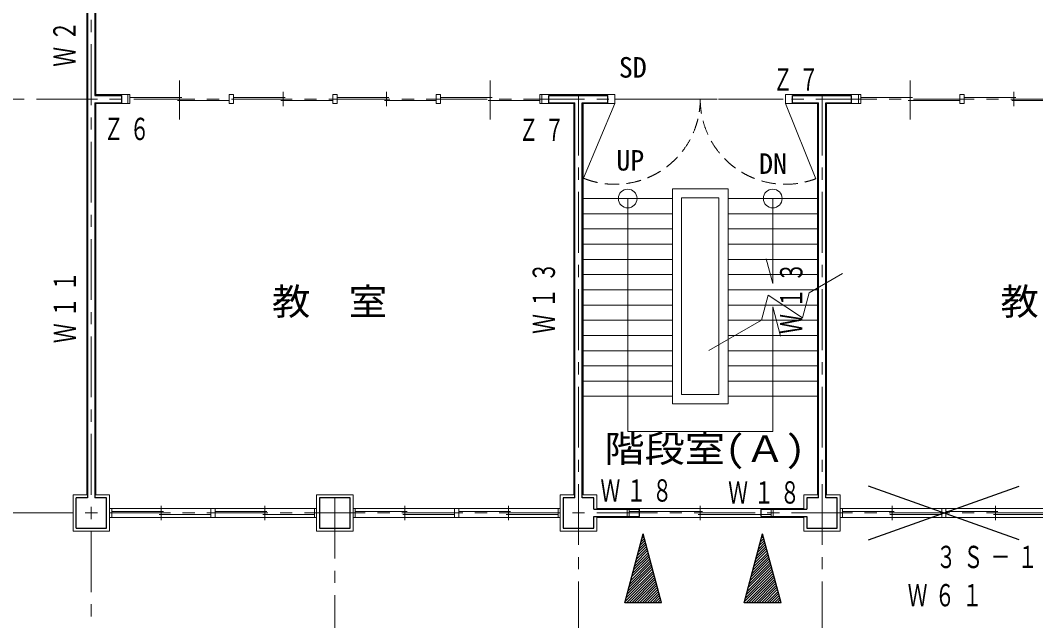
# Model space of a CAD drawing. Units: millimetres at full size, sheet at 1:200; details may follow other scales. Extents: x -55340 to 55340, y -38040 to 38040.
# Drawn here: x -38844 to -22170, y 15008 to 24873 of the extents above; entities that cross this region are included whole.
import ezdxf
from ezdxf.enums import TextEntityAlignment as Align

# ---------------------------------------------------------------- set-up
doc = ezdxf.new("R2010")
doc.units = ezdxf.units.MM
doc.header["$LTSCALE"] = 200
doc.linetypes.add('CHAIN1', pattern=[8, 5, -1, 1, -1])
doc.linetypes.add('DASHED1', pattern=[1.8, 1.2, -0.6])
for name, color, linetype, lineweight in [('0-0_補助線', 4, 'Continuous', 9), ('0-1_通り芯', 3, 'Continuous', 18), ('0-2_躯体', 4, 'Continuous', 9), ('0-5_建具(ｻｯｼ)', 4, 'Continuous', 9), ('0-A_寸法', 6, 'Continuous', 9), ('0-B_文字', 4, 'Continuous', 9), ('2-0_補助線', 2, 'Continuous', 25), ('2-2_躯体', 2, 'Continuous', 25), ('2-8_間仕切2', 2, 'Continuous', 25)]:
    doc.layers.add(name, color=color, linetype=linetype, lineweight=lineweight)
doc.layers.add('2-3_外壁', color=2, linetype='Continuous')
doc.styles.add('ＭＳ ゴシック', font='')
doc.styles.get('ＭＳ ゴシック').set_extended_font_data('MS Gothic')

msp = doc.modelspace()

# ---------------------------------------------------------------- linework, layer by layer
at = {"layer": '0-0_補助線', "color": 3, "lineweight": 18}
for p, q in [((-37753.5, 25478.6), (-37753.5, 17078.6)), ((-36228.5, 23242.7), (-36228.5, 23883.2)), ((-31128.5, 23242.7), (-31128.5, 23883.2)), ((-24228.5, 23242.7), (-24228.5, 23883.2)), ((-34528.5, 23460.7), (-34528.5, 23696.4)), ((-32828.5, 23460.7), (-32828.5, 23696.4)), ((-22528.5, 23460.7), (-22528.5, 23696.4)), ((-37078.5, 23653.6), (-37603.5, 23653.6)), ((-37043.5, 23604.3), (-36193.5, 23604.3)), ((-36263.5, 23552.9), (-35413.5, 23552.9)), ((-35343.5, 23503.6), (-35343.5, 23653.6)), ((-35343.5, 23604.3), (-34493.5, 23604.3)), ((-34563.5, 23552.9), (-33713.5, 23552.9)), ((-33713.5, 23653.6), (-33643.5, 23653.6)), ((-33713.5, 23503.6), (-33713.5, 23653.6)), ((-33643.5, 23604.3), (-32793.5, 23604.3)), ((-32863.5, 23552.9), (-32013.5, 23552.9)), ((-31943.5, 23503.6), (-31943.5, 23653.6)), ((-31943.5, 23604.3), (-31093.5, 23604.3)), ((-31163.5, 23552.9), (-30313.5, 23552.9)), ((-30278.5, 23653.6), (-30278.5, 23503.6)), ((-30278.5, 23653.6), (-29078.5, 23653.6)), ((-29078.5, 23653.6), (-29078.5, 23503.6)), ((-26278.5, 23653.6), (-25078.5, 23653.6)), ((-25078.5, 23653.6), (-25078.5, 23503.6)), ((-25043.5, 23604.3), (-24193.5, 23604.3)), ((-24263.5, 23552.9), (-23413.5, 23552.9)), ((-23343.5, 23503.6), (-23343.5, 23653.6)), ((-23343.5, 23604.3), (-22493.5, 23604.3)), ((-22563.5, 23552.9), (-21713.5, 23552.9)), ((-37043.5, 23503.6), (-37078.5, 23503.6)), ((-35413.5, 23503.6), (-35343.5, 23503.6)), ((-32013.5, 23503.6), (-31943.5, 23503.6)), ((-30313.5, 23503.6), (-30278.5, 23503.6)), ((-30278.5, 23503.6), (-29753.5, 23503.6)), ((-29753.5, 17078.6), (-29753.5, 23503.6)), ((-29603.5, 23503.6), (-29078.5, 23503.6)), ((-29603.5, 17078.6), (-29603.5, 23503.6)), ((-29078.5, 23503.6), (-29595.7, 22277.6)), ((-26278.5, 23503.6), (-25778.9, 22270.8)), ((-25753.5, 17078.6), (-25753.5, 23503.6)), ((-25043.5, 23503.6), (-25078.5, 23503.6)), ((-23413.5, 23503.6), (-23343.5, 23503.6)), ((-37378.5, 17078.6), (-37378.5, 16478.6)), ((-29978.5, 17078.6), (-29978.5, 16478.6)), ((-29753.5, 17078.6), (-29978.5, 17078.6)), ((-29378.5, 17078.6), (-29603.5, 17078.6)), ((-29378.5, 16853.6), (-29378.5, 17078.6)), ((-25753.5, 17078.6), (-25978.5, 17078.6)), ((-25978.5, 16853.6), (-25978.5, 17078.6)), ((-25603.5, 17078.6), (-25378.5, 17078.6)), ((-25378.5, 17078.6), (-25378.5, 16478.6)), ((-37343.5, 16853.6), (-37378.5, 16853.6)), ((-37343.5, 16703.6), (-37343.5, 16853.6)), ((-36528.5, 16660.7), (-36528.5, 16896.5)), ((-35713.5, 16853.6), (-35643.5, 16853.6)), ((-35713.5, 16703.6), (-35713.5, 16853.6)), ((-34828.5, 16660.7), (-34828.5, 16896.5)), ((-34013.5, 16853.6), (-33978.5, 16853.6)), ((-34013.5, 16703.6), (-34013.5, 16853.6)), ((-33343.5, 16853.6), (-33378.5, 16853.6)), ((-33343.5, 16703.6), (-33343.5, 16853.6)), ((-32528.5, 16660.7), (-32528.5, 16896.5)), ((-31713.5, 16853.6), (-31643.5, 16853.6)), ((-31713.5, 16703.6), (-31713.5, 16853.6)), ((-30828.5, 16660.7), (-30828.5, 16896.5)), ((-28878.5, 16853.6), (-29378.5, 16853.6)), ((-28843.5, 16853.6), (-28878.5, 16853.6)), ((-28843.5, 16703.6), (-28843.5, 16853.6)), ((-27678.5, 16660.8), (-27678.5, 16896.5)), ((-26478.5, 16853.6), (-25978.5, 16853.6)), ((-25343.5, 16853.6), (-25378.5, 16853.6)), ((-25343.5, 16703.6), (-25343.5, 16853.6)), ((-24528.5, 16660.8), (-24528.5, 16896.5)), ((-23643.5, 16703.6), (-23643.5, 16853.6)), ((-22828.5, 16660.8), (-22828.5, 16896.5)), ((-37343.5, 16703.6), (-37378.5, 16703.6)), ((-37343.5, 16804.3), (-36493.5, 16804.3)), ((-36563.5, 16752.9), (-35713.5, 16752.9)), ((-35643.5, 16804.3), (-34793.5, 16804.3)), ((-34863.5, 16752.9), (-34013.5, 16752.9)), ((-34013.5, 16703.6), (-33978.5, 16703.6)), ((-33343.5, 16703.6), (-33378.5, 16703.6)), ((-33343.5, 16804.3), (-32493.5, 16804.3)), ((-32563.5, 16752.9), (-31713.5, 16752.9)), ((-31643.5, 16804.3), (-30793.5, 16804.3)), ((-30863.5, 16752.9), (-30013.5, 16752.9)), ((-30013.5, 16703.6), (-29978.5, 16703.6)), ((-29378.5, 16478.6), (-29378.5, 16703.6)), ((-28843.5, 16703.6), (-28878.5, 16703.6)), ((-28843.5, 16804.3), (-27643.5, 16804.3)), ((-27713.5, 16752.9), (-26513.5, 16752.9)), ((-26513.5, 16703.6), (-26478.5, 16703.6)), ((-25978.5, 16478.6), (-25978.5, 16703.6)), ((-25343.5, 16703.6), (-25378.5, 16703.6)), ((-25343.5, 16804.3), (-24493.5, 16804.3)), ((-24563.5, 16752.9), (-23713.5, 16752.9)), ((-23713.5, 16703.6), (-23643.5, 16703.6)), ((-23643.5, 16804.3), (-22793.5, 16804.3)), ((-22863.5, 16752.9), (-22013.5, 16752.9)), ((-37978.5, 16478.6), (-37378.5, 16478.6)), ((-29378.5, 16478.6), (-29978.5, 16478.6)), ((-25378.5, 16478.6), (-25978.5, 16478.6))]:
    msp.add_line(p, q, dxfattribs=at)
at = {"layer": '0-0_補助線', "color": 3, "linetype": 'DASHED1', "lineweight": 18}
msp.add_line((-29078.5, 23578.6), (-26278.5, 23578.6), dxfattribs=at)
at = {"layer": '0-0_補助線'}
for p, q in [((-28135.5, 18574.4), (-28135.5, 22104.4)), ((-28135.5, 22104.4), (-27221.5, 22104.4)), ((-28135.5, 22104.4), (-27985.5, 22104.4)), ((-27221.5, 22104.4), (-27221.5, 18574.4)), ((-28135.5, 21945.1), (-29603.5, 21945.1)), ((-27985.5, 18724.4), (-27985.5, 21954.4)), ((-25753.5, 21945.1), (-27221.5, 21945.1)), ((-26487.5, 20550.1), (-26487.5, 21945.1)), ((-28135.5, 21695.1), (-29603.5, 21695.1)), ((-25753.5, 21695.1), (-27221.5, 21695.1)), ((-28135.5, 21445.1), (-29603.5, 21445.1)), ((-25753.5, 21445.1), (-27221.5, 21445.1)), ((-28135.5, 21195.1), (-29603.5, 21195.1)), ((-25753.5, 21195.1), (-27221.5, 21195.1)), ((-28135.5, 20945.2), (-29603.5, 20945.2)), ((-25753.5, 20945.2), (-27221.5, 20945.2)), ((-28135.5, 20695.2), (-29603.5, 20695.2)), ((-25753.5, 20695.2), (-27221.5, 20695.2)), ((-28135.5, 20445.1), (-29603.5, 20445.1)), ((-25753.5, 20445.1), (-27221.5, 20445.1)), ((-28135.5, 20195.1), (-29603.5, 20195.1)), ((-25753.5, 20195.1), (-27221.5, 20195.1)), ((-26487.5, 18114.8), (-26487.5, 20164.2)), ((-28135.5, 19945.1), (-29603.5, 19945.1)), ((-25753.5, 19945.1), (-27221.5, 19945.1)), ((-28135.5, 19695.1), (-29603.5, 19695.1)), ((-25753.5, 19695.1), (-27221.5, 19695.1)), ((-28135.5, 19445.1), (-29603.5, 19445.1)), ((-25753.5, 19445.1), (-27221.5, 19445.1)), ((-28135.5, 19195.1), (-29603.5, 19195.1)), ((-25753.5, 19195.1), (-27221.5, 19195.1)), ((-28135.5, 18945.1), (-29603.5, 18945.1)), ((-25753.5, 18945.1), (-27221.5, 18945.1)), ((-28135.5, 18695.1), (-29603.5, 18695.1)), ((-27985.5, 18724.4), (-27371.5, 18724.4)), ((-25753.5, 18695.1), (-27221.5, 18695.1)), ((-28135.5, 18574.4), (-27221.5, 18574.4))]:
    msp.add_line(p, q, dxfattribs=at)
at = {"layer": '0-0_補助線', "color": 3, "lineweight": 18}
for points in [[(-37753.5, 25478.6), (-37978.5, 25478.6), (-37978.5, 26078.6), (-37378.5, 26078.6), (-37378.5, 25478.6), (-37603.5, 25478.6), (-37603.5, 23653.6)], [(-37078.5, 23653.6), (-37078.5, 23503.6), (-37603.5, 23503.6), (-37603.5, 17078.6), (-37378.5, 17078.6)], [(-37043.5, 23503.6), (-37043.5, 23653.6), (-37078.5, 23653.6)], [(-35413.5, 23503.6), (-35413.5, 23653.6), (-35343.5, 23653.6)], [(-33713.5, 23503.6), (-33643.5, 23503.6), (-33643.5, 23653.6)], [(-32013.5, 23503.6), (-32013.5, 23653.6), (-31943.5, 23653.6)], [(-30313.5, 23503.6), (-30313.5, 23653.6), (-30278.5, 23653.6)], [(-26278.5, 23653.6), (-26278.5, 23503.6), (-25753.5, 23503.6)], [(-25043.5, 23503.6), (-25043.5, 23653.6), (-25078.5, 23653.6)], [(-23413.5, 23503.6), (-23413.5, 23653.6), (-23343.5, 23653.6)], [(-25603.5, 17078.6), (-25603.5, 23503.6), (-25078.5, 23503.6)], [(-37978.5, 16478.6), (-37978.5, 17078.6), (-37753.5, 17078.6)], [(-35713.5, 16703.6), (-35643.5, 16703.6), (-35643.5, 16853.6)], [(-31713.5, 16703.6), (-31643.5, 16703.6), (-31643.5, 16853.6)], [(-30013.5, 16703.6), (-30013.5, 16853.6), (-29978.5, 16853.6)], [(-28878.5, 16853.6), (-28878.5, 16703.6), (-29378.5, 16703.6)], [(-26513.5, 16703.6), (-26513.5, 16853.6), (-26478.5, 16853.6)], [(-26478.5, 16853.6), (-26478.5, 16703.6), (-25978.5, 16703.6)], [(-23713.5, 16703.6), (-23713.5, 16853.6), (-23643.5, 16853.6)]]:
    msp.add_lwpolyline(points, dxfattribs=at)
at = {"layer": '0-0_補助線'}
for points in [[(-28869.5, 21945.1), (-28869.5, 18114.8), (-26487.5, 18114.8)], [(-27985.5, 21954.4), (-27371.5, 21954.4), (-27371.5, 18724.4)]]:
    msp.add_lwpolyline(points, dxfattribs=at)
at = {"layer": '0-0_補助線', "color": 3, "lineweight": 18}
msp.add_lwpolyline([(-33378.5, 17078.6), (-33378.5, 16478.6), (-33978.5, 16478.6), (-33978.5, 17078.6)], close=True, dxfattribs=at)
at = {"layer": '0-0_補助線'}
for centre in [(-28869.5, 21945.1), (-26487.5, 21945.1)]:
    msp.add_circle(centre, 153.6, dxfattribs=at)
at = {"layer": '0-0_補助線', "color": 3, "linetype": 'DASHED1', "lineweight": 18}
for centre, start, end in [((-29078.5, 23578.6), 248.3187, 0), ((-26278.5, 23578.6), 180, 290.90559)]:
    msp.add_arc(centre, 1400, start, end, dxfattribs=at)
at = {"layer": '0-1_通り芯', "color": 4, "linetype": 'CHAIN1', "lineweight": 9}
for p, q in [((-37678.5, 26078.6), (-37678.5, 7969.9)), ((29621.5, 23578.6), (-43658.8, 23578.6)), ((-29678.5, 23653.6), (-29678.5, 9683.5)), ((-25678.5, 23653.6), (-25678.5, 9208)), ((-33678.5, 17028.6), (-33678.5, 9683.5)), ((19621.5, 16778.6), (-45158.8, 16778.6))]:
    msp.add_line(p, q, dxfattribs=at)
at = {"layer": '0-2_躯体'}
for p, q in [((-25891, 20394.8), (-25339.6, 20711.9)), ((-27539, 19447.2), (-26671.2, 19946.2))]:
    msp.add_line(p, q, dxfattribs=at)
msp.add_lwpolyline([(-26671.2, 19946.2), (-26560.7, 20355.8), (-26001.5, 19985.2), (-25891, 20394.8)], dxfattribs=at)
at = {"layer": '0-5_建具(ｻｯｼ)'}
for p, q in [((-37343.5, 16853.6), (-34013.5, 16853.6)), ((-33343.5, 16853.6), (-30013.5, 16853.6)), ((-28843.5, 16853.6), (-26513.5, 16853.6)), ((-25343.5, 16853.6), (-22013.5, 16853.6)), ((-34013.5, 16703.6), (-37343.5, 16703.6)), ((-30013.5, 16703.6), (-33343.5, 16703.6)), ((-26513.5, 16703.6), (-28843.5, 16703.6)), ((-22013.5, 16703.6), (-25343.5, 16703.6))]:
    msp.add_line(p, q, dxfattribs=at)
at = {"layer": '0-A_寸法', "color": 4}
for p, q in [((-26596, 20955), (-26487.5, 20550.1)), ((-26487.5, 20164.2), (-26359, 19684.6))]:
    msp.add_line(p, q, dxfattribs=at)
at = {"layer": '2-0_補助線'}
for p, q in [((-22441.7, 16339.2), (-24915.3, 17218)), ((-24915.3, 16339.2), (-22441.7, 17218))]:
    msp.add_line(p, q, dxfattribs=at)
at = {"layer": '2-2_躯体'}
for p, q in [((-37738.5, 25528.6), (-37738.5, 17028.6)), ((-37618.5, 23518.6), (-37618.5, 17028.6)), ((-37618.5, 23518.6), (-37178.5, 23518.6)), ((-37178.5, 23518.6), (-37178.5, 23638.6)), ((-30163.5, 23518.6), (-30163.5, 23638.6)), ((-30163.5, 23638.6), (-29193.5, 23638.6)), ((-30163.5, 23518.6), (-29738.5, 23518.6)), ((-29738.5, 17028.6), (-29738.5, 23518.6)), ((-29193.5, 23518.6), (-29193.5, 23638.6)), ((-26163.5, 23518.6), (-26163.5, 23638.6)), ((-26163.5, 23638.6), (-25193.5, 23638.6)), ((-26163.5, 23518.6), (-25738.5, 23518.6)), ((-25738.5, 17028.6), (-25738.5, 23518.6)), ((-25193.5, 23518.6), (-25193.5, 23638.6)), ((-37928.5, 16528.6), (-37928.5, 17028.6)), ((-37738.5, 17028.6), (-37928.5, 17028.6)), ((-37428.5, 17028.6), (-37618.5, 17028.6)), ((-29738.5, 17028.6), (-29928.5, 17028.6)), ((-29428.5, 17028.6), (-29618.5, 17028.6)), ((-29428.5, 16838.6), (-29428.5, 17028.6)), ((-25738.5, 17028.6), (-25928.5, 17028.6)), ((-25928.5, 17028.6), (-25928.5, 16838.6)), ((-25428.5, 17028.6), (-25618.5, 17028.6)), ((-29428.5, 16838.6), (-28678.5, 16838.6)), ((-29428.5, 16528.6), (-29428.5, 16718.6)), ((-26678.5, 16838.6), (-25928.5, 16838.6)), ((-26678.5, 16718.6), (-26678.5, 16838.6)), ((-26678.5, 16718.6), (-25928.5, 16718.6)), ((-25928.5, 16718.6), (-25928.5, 16528.6))]:
    msp.add_line(p, q, dxfattribs=at)
for points in [[(-37618.5, 25528.6), (-37618.5, 23638.6), (-37178.5, 23638.6)], [(-29618.5, 17028.6), (-29618.5, 23518.6), (-29193.5, 23518.6)], [(-25618.5, 17028.6), (-25618.5, 23518.6), (-25193.5, 23518.6)], [(-37928.5, 16528.6), (-37428.5, 16528.6), (-37428.5, 17028.6)], [(-29928.5, 17028.6), (-29928.5, 16528.6), (-29428.5, 16528.6)], [(-25928.5, 16528.6), (-25428.5, 16528.6), (-25428.5, 17028.6)], [(-29428.5, 16718.6), (-28678.5, 16718.6), (-28678.5, 16838.6)]]:
    msp.add_lwpolyline(points, dxfattribs=at)
msp.add_lwpolyline([(-33928.5, 16528.6), (-33428.5, 16528.6), (-33428.5, 17028.6), (-33928.5, 17028.6)], close=True, dxfattribs=at)
at = {"layer": '2-8_間仕切2'}
for p, q in [((-28918.5, 15303.9), (-28615.8, 16433.8)), ((-28596.1, 16360.5), (-28649.8, 16306.8)), ((-28605.1, 16394), (-28634.2, 16364.8)), ((-28614.1, 16427.4), (-28618.7, 16422.8)), ((-28313, 15303.9), (-28615.8, 16433.8)), ((-26956.2, 15303.9), (-26653.4, 16433.8)), ((-26633.8, 16360.5), (-26687.4, 16306.8)), ((-26642.8, 16394), (-26671.9, 16364.8)), ((-26651.7, 16427.4), (-26656.4, 16422.8)), ((-26350.7, 15303.9), (-26653.4, 16433.8)), ((-28551.3, 16193.2), (-28727.4, 16017.1)), ((-28560.3, 16226.7), (-28711.9, 16075)), ((-28569.2, 16260.1), (-28696.4, 16133)), ((-28578.2, 16293.6), (-28680.8, 16190.9)), ((-28587.2, 16327), (-28665.3, 16248.9)), ((-26589, 16193.2), (-26765.1, 16017.1)), ((-26597.9, 16226.7), (-26749.6, 16075)), ((-26606.9, 16260.1), (-26734, 16133)), ((-26615.9, 16293.6), (-26718.5, 16190.9)), ((-26624.8, 16327), (-26703, 16248.9)), ((-28506.5, 16025.9), (-28805.1, 15727.3)), ((-28515.4, 16059.4), (-28789.5, 15785.2)), ((-28524.4, 16092.8), (-28774, 15843.2)), ((-28533.4, 16126.3), (-28758.5, 15901.2)), ((-28542.3, 16159.7), (-28743, 15959.1)), ((-26544.1, 16025.9), (-26842.7, 15727.3)), ((-26553.1, 16059.4), (-26827.2, 15785.2)), ((-26562.1, 16092.8), (-26811.7, 15843.2)), ((-26571, 16126.3), (-26796.1, 15901.2)), ((-26580, 16159.7), (-26780.6, 15959.1)), ((-28461.6, 15858.6), (-28882.7, 15437.5)), ((-28470.6, 15892.1), (-28867.2, 15495.5)), ((-28479.6, 15925.5), (-28851.7, 15553.4)), ((-28488.5, 15959), (-28836.1, 15611.4)), ((-28497.5, 15992.4), (-28820.6, 15669.3)), ((-26499.3, 15858.6), (-26920.4, 15437.5)), ((-26508.3, 15892.1), (-26904.9, 15495.5)), ((-26517.2, 15925.5), (-26889.3, 15553.4)), ((-26526.2, 15959), (-26873.8, 15611.4)), ((-26535.2, 15992.4), (-26858.3, 15669.3)), ((-28443.7, 15791.7), (-28913.8, 15321.6)), ((-28452.7, 15825.1), (-28898.2, 15379.6)), ((-28434.7, 15758.2), (-28889, 15303.9)), ((-28425.8, 15724.7), (-28846.6, 15303.9)), ((-28416.8, 15691.3), (-28804.2, 15303.9)), ((-26481.4, 15791.7), (-26951.4, 15321.6)), ((-26490.3, 15825.1), (-26935.9, 15379.6)), ((-26472.4, 15758.2), (-26926.7, 15303.9)), ((-26463.4, 15724.7), (-26884.3, 15303.9)), ((-26454.5, 15691.3), (-26841.8, 15303.9)), ((-28407.8, 15657.8), (-28761.8, 15303.9)), ((-28398.9, 15624.4), (-28719.3, 15303.9)), ((-28389.9, 15590.9), (-28676.9, 15303.9)), ((-28380.9, 15557.4), (-28634.5, 15303.9)), ((-28372, 15524), (-28592, 15303.9)), ((-26445.5, 15657.8), (-26799.4, 15303.9)), ((-26436.5, 15624.4), (-26757, 15303.9)), ((-26427.6, 15590.9), (-26714.6, 15303.9)), ((-26418.6, 15557.4), (-26672.1, 15303.9)), ((-26409.6, 15524), (-26629.7, 15303.9)), ((-28363, 15490.5), (-28549.6, 15303.9)), ((-28354, 15457.1), (-28507.2, 15303.9)), ((-28345.1, 15423.6), (-28464.8, 15303.9)), ((-28336.1, 15390.1), (-28422.3, 15303.9)), ((-28327.1, 15356.7), (-28379.9, 15303.9)), ((-26400.7, 15490.5), (-26587.3, 15303.9)), ((-26391.7, 15457.1), (-26544.9, 15303.9)), ((-26382.7, 15423.6), (-26502.4, 15303.9)), ((-26373.8, 15390.1), (-26460, 15303.9)), ((-26364.8, 15356.7), (-26417.6, 15303.9)), ((-28313, 15303.9), (-28918.5, 15303.9)), ((-28318.2, 15323.2), (-28337.5, 15303.9)), ((-26350.7, 15303.9), (-26956.2, 15303.9)), ((-26355.9, 15323.2), (-26375.2, 15303.9))]:
    msp.add_line(p, q, dxfattribs=at)

# ---------------------------------------------------------------- texts
at = {"layer": '0-B_文字', "color": 2, "style": 'ＭＳ ゴシック'}
for s, p in [('SD', (-29015.8, 23830.1)), ('UP', (-29056.7, 22303.1)), ('DN', (-26711.8, 22248.6))]:
    msp.add_text(s, height=337.2, dxfattribs=at).set_placement(p, align=Align.BOTTOM_LEFT)
for s, width, p in [('教\u3000室', 1.05, (-34711, 19900.3)), ('教\u3000室', 1.05, (-22746.9, 19900.3)), ('階段室(Ａ)', 1.1, (-29252.1, 17483))]:
    msp.add_text(s, height=439.9, dxfattribs=dict(at, width=width)).set_placement(p, align=Align.BOTTOM_LEFT)
at = {"layer": '2-0_補助線', "char_height": 366.6, "attachment_point": 7, "style": 'ＭＳ ゴシック'}
for s, insert in [('\\T1.37;\\W0.65;３Ｓ－１', (-23802.1, 15866)), ('\\T1.38;\\W0.65;Ｗ６１', (-24271.7, 15238.4))]:
    msp.add_mtext(s, dxfattribs=dict(at, insert=insert))
at = {"layer": '2-3_外壁', "char_height": 366.6, "attachment_point": 7, "rotation": 90, "style": 'ＭＳ ゴシック'}
for s, insert in [('\\T1.31;\\W0.65;Ｗ２１', (-37936.5, 24110.2)), ('\\T1.31;\\W0.65;Ｗ１３', (-30057.8, 19721.2)), ('\\T1.31;\\W0.65;Ｗ１３', (-25994.4, 19721.2)), ('\\T1.31;\\W0.65;Ｗ１１', (-37931.1, 19568.8))]:
    msp.add_mtext(s, dxfattribs=dict(at, insert=insert))
at = {"layer": '2-3_外壁', "char_height": 366.6, "attachment_point": 7, "style": 'ＭＳ ゴシック'}
for s, insert in [('\\T1.31;\\W0.65;Ｚ７', (-26484.4, 23715.8)), ('\\T1.31;\\W0.65;Ｚ６', (-37473.8, 22899)), ('\\T1.31;\\W0.65;Ｚ７', (-30659.2, 22892)), ('\\T1.31;\\W0.65;Ｗ１８', (-29316.6, 16958.6)), ('\\T1.31;\\W0.65;Ｗ１８', (-27219.7, 16926.3))]:
    msp.add_mtext(s, dxfattribs=dict(at, insert=insert))

doc.saveas('drawing.dxf')
